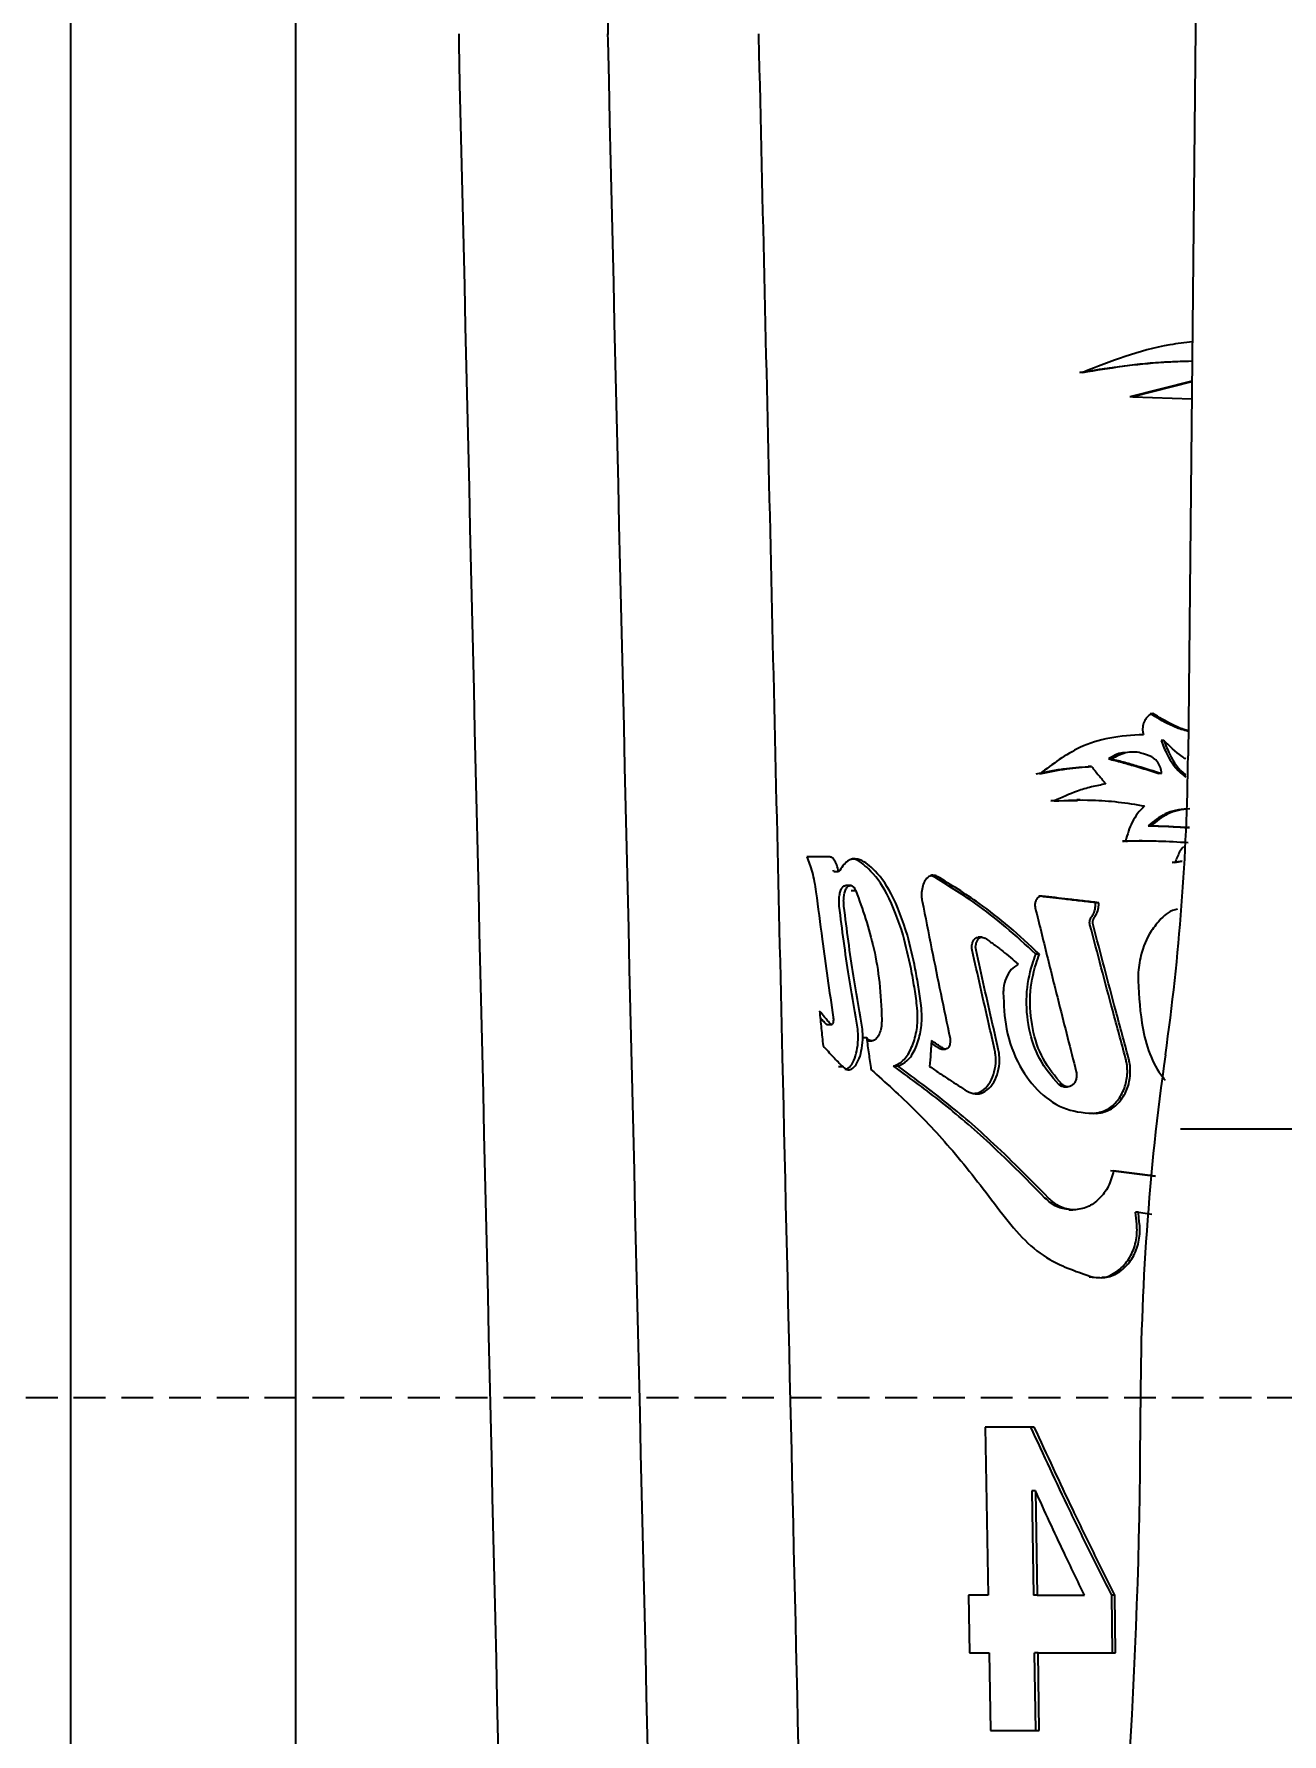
# Model space of a CAD drawing. Header units: millimetres. Extents: x 8 to 832, y 8 to 585.
# Drawn here: x 583.8 to 633.6, y 230 to 297.8 of the extents above; entities that cross this region are included whole.
import ezdxf

# ---------------------------------------------------------------- set-up
doc = ezdxf.new("R2010")
doc.units = ezdxf.units.MM
doc.linetypes.add('CENTERX2', pattern=[20.32, 12.7, -2.54, 2.54, -2.54])
doc.linetypes.add('HIDDEN', pattern=[1.905, 1.27, -0.635])
for name, color, linetype in [('CENTERLINE', 4, 'CENTERX2'), ('DIMENSIONS', 2, 'Continuous'), ('HIDDEN', 3, 'HIDDEN')]:
    doc.layers.add(name, color=color, linetype=linetype)
doc.layers.add('OUTLINE', color=7, linetype='Continuous', lineweight=25)
doc.styles.add('SLDTEXTSTYLE0', font='TXT', dxfattribs={"width": 0.75})
doc.dimstyles.new('SLDDIMSTYLE0', dxfattribs={"dimtxt": 3.5, "dimasz": 2, "dimexe": 0, "dimexo": 0.0625, "dimgap": 0.875, "dimtad": 1, "dimrnd": 1e-09, "dimzin": 12, "dimdsep": 46, "dimtxsty": 'SLDTEXTSTYLE0', "dimsah": 1, "dimcen": 0.09, "dimadec": 0, "dimazin": 3, "dimtfac": 1, "dimtofl": 0, "dimtmove": 0, "dimatfit": 3, "dimfxl": 0, "dimfrac": 2, "dimtolj": 1, "dimtzin": 12, "dimarcsym": 0})

# ---------------------------------------------------------------- blocks, each defined once
blk = doc.blocks.new('_D_13')
at = {"layer": 'DIMENSIONS'}
for p, q in [((583.772, 148.122), (583.772, 69.681)), ((647.272, 122.409), (647.272, 69.681)), ((647.272, 71.681), (583.772, 71.681))]:
    blk.add_line(p, q, dxfattribs=at)
for points in [[(583.772, 71.681), (585.772, 71.181), (585.772, 72.181)], [(647.272, 71.681), (645.272, 72.181), (645.272, 71.181)]]:
    blk.add_solid(points, dxfattribs=at)
at = {"layer": 'DIMENSIONS', "insert": (610.998, 76.193), "char_height": 3.5, "attachment_point": 1, "style": 'SLDTEXTSTYLE0'}
blk.add_mtext('63,5', dxfattribs=at)
blk = doc.blocks.new('SW_CENTERMARKSYMBOL_3')
at = {"layer": 'CENTERLINE', "color": 0}
for p, q in [((0, 5), (0, 18.4)), ((0, 0), (0, 2.5)), ((-5, 0), (-18.4, 0)), ((0, 0), (-2.5, 0)), ((0, 0), (0, -2.5)), ((0, 0), (2.5, 0)), ((5, 0), (18.4, 0)), ((0, -5), (0, -18.4))]:
    blk.add_line(p, q, dxfattribs=at)

msp = doc.modelspace()

# ---------------------------------------------------------------- linework, layer by layer
at = {"layer": 'HIDDEN'}
msp.add_line((457.772, 243.412), (709.247, 243.412), dxfattribs=at)
at = {"layer": 'OUTLINE'}
for p, q in [((585.297, 145.863), (585.297, 408.812)), ((594.272, 204.951), (594.272, 339.724)), ((630.372, 317.012), (629.872, 269.012)), ((600.788, 297.418), (600.783, 297.812)), ((606.711, 297.812), (606.714, 297.556)), ((612.749, 297.696), (612.748, 297.812)), ((625.678, 284.31), (625.552, 284.31)), ((630.028, 283.956), (627.548, 283.338)), ((630.028, 283.93), (627.663, 283.338)), ((627.663, 283.338), (627.548, 283.338)), ((627.663, 283.338), (630.021, 283.249)), ((628.904, 269.626), (628.795, 269.626)), ((626.824, 268.888), (626.703, 268.888)), ((627.666, 269.155), (627.545, 269.155)), ((626.017, 268.584), (625.891, 268.584)), ((628.815, 268.305), (628.706, 268.305)), ((624.398, 267.209), (625.447, 267.233)), ((624.532, 267.209), (624.398, 267.209)), ((625.571, 267.252), (625.437, 267.252)), ((628.391, 266.216), (628.279, 266.216)), ((629.93, 266.149), (629.827, 266.149)), ((627.378, 265.609), (627.261, 265.609)), ((628.04, 265.619), (627.923, 265.619)), ((615.577, 264.978), (615.39, 264.978)), ((629.243, 264.758), (629.638, 264.826)), ((629.35, 264.758), (629.243, 264.758)), ((629.35, 264.758), (629.636, 264.807)), ((615.744, 264.38), (615.724, 264.454)), ((615.93, 264.38), (615.744, 264.38)), ((619.702, 264.199), (619.62, 264.221)), ((616.424, 263.84), (616.221, 263.84)), ((616.617, 263.621), (616.435, 263.621)), ((624.056, 263.412), (623.918, 263.412)), ((626.31, 263.149), (626.185, 263.149)), ((621.655, 261.768), (621.492, 261.768)), ((623.938, 261.096), (623.8, 261.096)), ((615.455, 258.287), (615.652, 258.287)), ((617.044, 257.763), (616.864, 257.763)), ((617.061, 257.64), (617.252, 257.64)), ((620.028, 257.308), (620.199, 257.308)), ((616.104, 256.597), (615.919, 256.597)), ((618.296, 256.624), (618.123, 256.624)), ((624.845, 255.899), (624.711, 255.899)), ((624.92, 255.805), (625.064, 255.805)), ((626.219, 254.736), (626.094, 254.736)), ((628.572, 252.229), (626.779, 252.449)), ((628.573, 252.243), (626.901, 252.449)), ((625.121, 250.899), (625.278, 250.899)), ((627.888, 250.804), (627.772, 250.804)), ((627.888, 250.804), (628.421, 250.718)), ((626.06, 248.212), (625.932, 248.212)), ((623.737, 242.228), (621.772, 242.228)), ((621.772, 242.228), (621.892, 235.513)), ((623.637, 239.688), (623.706, 235.513)), ((623.779, 239.688), (623.637, 239.688)), ((623.779, 239.688), (623.847, 235.513)), ((621.892, 235.513), (621.113, 235.513)), ((621.113, 235.513), (621.155, 233.213)), ((623.847, 235.513), (623.706, 235.513)), ((623.847, 235.513), (625.736, 235.513)), ((626.859, 233.213), (626.827, 235.513)), ((626.949, 235.513), (626.827, 235.513)), ((626.982, 233.213), (626.949, 235.513)), ((621.155, 233.213), (621.933, 233.213)), ((621.933, 233.213), (621.988, 230.113)), ((623.794, 230.113), (623.744, 233.213)), ((623.885, 233.213), (623.744, 233.213)), ((623.936, 230.113), (623.885, 233.213)), ((623.885, 233.213), (626.982, 233.213)), ((621.988, 230.113), (623.936, 230.113))]:
    msp.add_line(p, q, dxfattribs=at)
at = {"layer": 'OUTLINE', "flags": 128}
for points in [[(627.822, 250.327), (627.809, 250.446), (627.797, 250.566), (627.772, 250.804)], [(627.938, 250.327), (627.925, 250.446), (627.913, 250.566), (627.888, 250.804)]]:
    msp.add_lwpolyline(points, dxfattribs=at)
at = {"layer": 'OUTLINE'}
for centre, radius, start, end in [((538.226, 269.966), 91.652, 351.91489, 359.40319), ((727.972, 243.012), 100, 171.91489, 180), ((403.472, 243.012), 224.5, 352.84733, 0)]:
    msp.add_arc(centre, radius, start, end, dxfattribs=at)
for centre, major_axis, ratio, start_param, end_param in [((11455.547, 277.337), (0, 40488.411), 0.267949, 1.570105, 1.570291), ((-10250.496, 277.337), (-1011.064, 40487.506), 0.267866, 4.703649, 4.706196), ((11458.933, 277.337), (-1011.064, 40487.506), 0.267866, 1.563608, 1.566154)]:
    msp.add_ellipse(centre, major_axis=major_axis, ratio=ratio, start_param=start_param, end_param=end_param, dxfattribs=at)
for points, knots in [([(615.147, 194.213), (614.662, 215.139), (613.863, 249.633), (613.063, 284.128), (612.749, 297.696)], [0, 0, 0, 0, 0.606652, 1, 1, 1, 1]), ([(630.044, 285.535), (629.744, 285.497), (628.146, 285.291), (626.784, 284.749), (625.678, 284.31)], [0, 0, 0, 0, 0.188294, 1, 1, 1, 1]), ([(625.552, 284.31), (626.597, 284.479), (628.017, 284.708), (629.614, 284.756), (630.036, 284.768)], [0, 0, 0, 0, 0.73549, 1, 1, 1, 1]), ([(625.678, 284.31), (626.722, 284.48), (628.104, 284.706), (629.657, 284.753), (630.036, 284.765)], [0, 0, 0, 0, 0.755789, 1, 1, 1, 1]), ([(628.466, 270.705), (628.402, 270.673), (628.275, 270.609), (628.135, 270.425), (628.06, 270.206), (628.052, 270.007), (628.078, 269.893), (628.088, 269.852)], [0, 0, 0, 0, 0.229743, 0.459953, 0.676739, 0.881134, 1, 1, 1, 1]), ([(629.882, 269.982), (629.788, 270.008), (629.531, 270.079), (629.008, 270.295), (628.609, 270.545), (628.355, 270.705)], [0, 0, 0, 0, 0.17405, 0.473318, 1, 1, 1, 1]), ([(629.883, 270.012), (629.822, 270.029), (629.599, 270.092), (629.113, 270.297), (628.717, 270.546), (628.466, 270.705)], [0, 0, 0, 0, 0.120105, 0.441149, 1, 1, 1, 1]), ([(628.088, 269.852), (627.635, 269.826), (626.755, 269.776), (625.32, 269.322), (624.469, 268.681), (623.954, 268.293)], [0, 0, 0, 0, 0.29492, 0.573277, 1, 1, 1, 1]), ([(628.795, 269.626), (628.869, 269.437), (629.071, 268.92), (629.433, 268.424), (629.737, 268.195), (629.779, 268.164)], [0, 0, 0, 0, 0.330504, 0.907977, 1, 1, 1, 1]), ([(628.904, 269.626), (628.977, 269.438), (629.179, 268.921), (629.506, 268.456), (629.771, 268.25), (629.777, 268.245)], [0, 0, 0, 0, 0.359264, 0.986681, 1, 1, 1, 1]), ([(629.788, 268.884), (629.735, 268.918), (629.415, 269.125), (629.137, 269.398), (628.904, 269.626)], [0, 0, 0, 0, 0.163963, 1, 1, 1, 1]), ([(627.376, 269.124), (627.337, 269.126), (627.096, 269.135), (626.882, 269.001), (626.703, 268.888)], [0, 0, 0, 0, 0.16237, 1, 1, 1, 1]), ([(626.703, 268.888), (626.876, 268.844), (627.223, 268.756), (627.889, 268.569), (628.386, 268.408), (628.706, 268.305)], [0, 0, 0, 0, 0.263585, 0.527173, 1, 1, 1, 1]), ([(628.421, 268.965), (628.279, 269.026), (627.94, 269.17), (627.37, 269.175), (627.004, 268.983), (626.824, 268.888)], [0, 0, 0, 0, 0.2665393, 0.6377301, 1, 1, 1, 1]), ([(626.824, 268.888), (626.997, 268.844), (627.344, 268.756), (628.006, 268.568), (628.499, 268.407), (628.815, 268.305)], [0, 0, 0, 0, 0.265056, 0.530118, 1, 1, 1, 1]), ([(628.815, 268.305), (628.804, 268.386), (628.784, 268.549), (628.667, 268.764), (628.537, 268.898), (628.447, 268.95), (628.421, 268.965)], [0, 0, 0, 0, 0.288237, 0.576454, 0.876743, 1, 1, 1, 1]), ([(623.816, 268.293), (623.993, 268.331), (624.345, 268.407), (625.031, 268.515), (625.556, 268.557), (625.891, 268.584)], [0, 0, 0, 0, 0.26467, 0.52934, 1, 1, 1, 1]), ([(623.954, 268.293), (624.13, 268.331), (624.483, 268.407), (625.165, 268.516), (625.685, 268.558), (626.017, 268.584)], [0, 0, 0, 0, 0.266215, 0.532432, 1, 1, 1, 1]), ([(626.017, 268.584), (626.066, 268.524), (626.164, 268.405), (626.354, 268.173), (626.496, 268.001), (626.589, 267.889)], [0, 0, 0, 0, 0.258053, 0.516102, 1, 1, 1, 1]), ([(626.589, 267.889), (626.396, 267.851), (626.011, 267.775), (625.314, 267.569), (624.836, 267.349), (624.532, 267.209)], [0, 0, 0, 0, 0.267238, 0.534476, 1, 1, 1, 1]), ([(624.532, 267.209), (625.034, 267.234), (625.861, 267.274), (627.078, 267.182), (627.783, 267.069), (628.137, 267.013)], [0, 0, 0, 0, 0.435081, 0.716816, 1, 1, 1, 1]), ([(628.137, 267.013), (628.041, 266.914), (627.855, 266.722), (627.565, 266.268), (627.452, 265.87), (627.378, 265.609)], [0, 0, 0, 0, 0.2686916, 0.5188808, 1, 1, 1, 1]), ([(629.834, 266.889), (629.679, 266.876), (629.38, 266.851), (628.833, 266.668), (628.498, 266.395), (628.279, 266.216)], [0, 0, 0, 0, 0.271467, 0.524051, 1, 1, 1, 1]), ([(629.936, 266.889), (629.782, 266.876), (629.484, 266.851), (628.94, 266.667), (628.608, 266.395), (628.391, 266.216)], [0, 0, 0, 0, 0.272872, 0.524157, 1, 1, 1, 1]), ([(628.279, 266.216), (628.414, 266.214), (628.683, 266.209), (629.197, 266.19), (629.581, 266.165), (629.827, 266.149)], [0, 0, 0, 0, 0.264513, 0.529031, 1, 1, 1, 1]), ([(628.391, 266.216), (628.525, 266.214), (628.794, 266.209), (629.306, 266.19), (629.687, 266.165), (629.93, 266.149)], [0, 0, 0, 0, 0.2660775, 0.5321576, 1, 1, 1, 1]), ([(627.261, 265.609), (627.475, 265.615), (627.694, 265.621), (627.919, 265.619), (627.924, 265.618)], [0, 0, 0, 0, 0.977533, 1, 1, 1, 1]), ([(627.378, 265.609), (627.594, 265.613), (628.025, 265.622), (628.851, 265.612), (629.473, 265.576), (629.87, 265.552)], [0, 0, 0, 0, 0.2661761, 0.5323509, 1, 1, 1, 1]), ([(629.693, 265.382), (629.692, 265.381), (629.63, 265.322), (629.495, 265.126), (629.406, 264.901), (629.35, 264.758)], [0, 0, 0, 0, 0.006277, 0.371384, 1, 1, 1, 1]), ([(615.577, 264.978), (615.486, 264.978), (615.302, 264.978), (614.986, 264.978), (614.784, 264.978), (614.655, 264.978)], [0, 0, 0, 0, 0.26636, 0.532721, 1, 1, 1, 1]), ([(614.655, 264.978), (614.695, 264.886), (614.807, 264.63), (614.938, 264.138), (615.001, 263.718), (615.022, 263.578)], [0, 0, 0, 0, 0.270919, 0.757066, 1, 1, 1, 1]), ([(615.93, 264.38), (615.907, 264.476), (615.863, 264.669), (615.758, 264.869), (615.659, 264.966), (615.599, 264.975), (615.577, 264.978)], [0, 0, 0, 0, 0.278645, 0.556908, 0.845249, 1, 1, 1, 1]), ([(617.017, 264.74), (616.911, 264.801), (616.658, 264.946), (616.265, 264.869), (616.041, 264.543), (615.93, 264.38)], [0, 0, 0, 0, 0.262767, 0.632092, 1, 1, 1, 1]), ([(616.838, 264.74), (616.73, 264.816), (616.59, 264.915), (616.46, 264.878), (616.429, 264.869)], [0, 0, 0, 0, 0.7627452, 1, 1, 1, 1]), ([(618.507, 261.855), (618.306, 262.439), (617.929, 263.536), (617.282, 264.377), (616.932, 264.663), (616.838, 264.74)], [0, 0, 0, 0, 0.453514, 0.852361, 1, 1, 1, 1]), ([(618.677, 261.855), (618.477, 262.44), (618.101, 263.539), (617.457, 264.379), (617.109, 264.665), (617.017, 264.74)], [0, 0, 0, 0, 0.455018, 0.855166, 1, 1, 1, 1]), ([(619.864, 264.199), (619.807, 264.222), (619.692, 264.266), (619.522, 264.205), (619.378, 264.056), (619.278, 263.831), (619.232, 263.569), (619.238, 263.357), (619.257, 263.244), (619.262, 263.215)], [0, 0, 0, 0, 0.165414, 0.330812, 0.495717, 0.654901, 0.805495, 0.949415, 1, 1, 1, 1]), ([(623.8, 261.096), (623.398, 261.465), (622.596, 262.205), (621.204, 263.286), (620.262, 263.859), (619.702, 264.199)], [0, 0, 0, 0, 0.28849, 0.577078, 1, 1, 1, 1]), ([(623.938, 261.096), (623.538, 261.467), (622.737, 262.209), (621.353, 263.29), (620.418, 263.861), (619.864, 264.199)], [0, 0, 0, 0, 0.289851, 0.579801, 1, 1, 1, 1]), ([(615.022, 263.578), (615.105, 262.951), (615.255, 261.805), (615.486, 260.139), (615.637, 259.099), (615.713, 258.579)], [0, 0, 0, 0, 0.37594, 0.687965, 1, 1, 1, 1]), ([(615.957, 263.009), (615.951, 263.081), (615.94, 263.224), (615.958, 263.437), (616.002, 263.622), (616.07, 263.759), (616.147, 263.838), (616.201, 263.832), (616.223, 263.83)], [0, 0, 0, 0, 0.170053, 0.340174, 0.509694, 0.686751, 0.874004, 1, 1, 1, 1]), ([(616.142, 263.009), (616.136, 263.081), (616.124, 263.225), (616.143, 263.44), (616.187, 263.624), (616.256, 263.764), (616.344, 263.842), (616.444, 263.844), (616.542, 263.77), (616.593, 263.668), (616.617, 263.621)], [0, 0, 0, 0, 0.118866, 0.237781, 0.356191, 0.479426, 0.609066, 0.74456, 0.882686, 1, 1, 1, 1]), ([(616.617, 263.621), (616.881, 262.886), (617.28, 261.776), (617.584, 259.948), (617.628, 258.986), (617.651, 258.495)], [0, 0, 0, 0, 0.489533, 0.739571, 1, 1, 1, 1]), ([(619.262, 263.215), (619.388, 262.579), (619.631, 261.348), (620.002, 259.52), (620.25, 258.327), (620.373, 257.731)], [0, 0, 0, 0, 0.347578, 0.673785, 1, 1, 1, 1]), ([(624.056, 263.412), (624.023, 263.411), (623.957, 263.41), (623.867, 263.351), (623.8, 263.259), (623.764, 263.143), (623.759, 263.036), (623.77, 262.973), (623.775, 262.949)], [0, 0, 0, 0, 0.189033, 0.37825, 0.560916, 0.732978, 0.89609, 1, 1, 1, 1]), ([(626.185, 263.149), (625.979, 263.173), (625.566, 263.219), (624.827, 263.304), (624.309, 263.366), (623.987, 263.404)], [0, 0, 0, 0, 0.27338, 0.546758, 1, 1, 1, 1]), ([(626.31, 263.149), (626.103, 263.173), (625.69, 263.219), (624.933, 263.307), (624.397, 263.371), (624.056, 263.412)], [0, 0, 0, 0, 0.266532, 0.533065, 1, 1, 1, 1]), ([(616.661, 258.344), (616.551, 258.969), (616.36, 260.046), (616.132, 261.606), (616.015, 262.541), (615.957, 263.009)], [0, 0, 0, 0, 0.408083, 0.703849, 1, 1, 1, 1]), ([(616.842, 258.344), (616.732, 258.969), (616.542, 260.047), (616.315, 261.607), (616.199, 262.541), (616.142, 263.009)], [0, 0, 0, 0, 0.408308, 0.703964, 1, 1, 1, 1]), ([(623.775, 262.949), (623.931, 262.314), (624.242, 261.043), (624.784, 258.861), (625.177, 257.314), (625.408, 256.403)], [0, 0, 0, 0, 0.291259, 0.582518, 1, 1, 1, 1]), ([(625.957, 262.264), (625.951, 262.297), (625.939, 262.363), (625.955, 262.465), (625.984, 262.533), (626.007, 262.565), (626.012, 262.572)], [0, 0, 0, 0, 0.3036506, 0.6073954, 0.9119048, 1, 1, 1, 1]), ([(626.012, 262.572), (626.04, 262.615), (626.114, 262.726), (626.179, 262.928), (626.183, 263.084), (626.185, 263.149)], [0, 0, 0, 0, 0.26798, 0.690201, 1, 1, 1, 1]), ([(626.083, 262.264), (626.077, 262.297), (626.065, 262.364), (626.081, 262.466), (626.11, 262.534), (626.133, 262.566), (626.137, 262.572)], [0, 0, 0, 0, 0.305593, 0.611265, 0.917722, 1, 1, 1, 1]), ([(626.137, 262.572), (626.166, 262.615), (626.239, 262.727), (626.303, 262.929), (626.308, 263.084), (626.31, 263.149)], [0, 0, 0, 0, 0.268269, 0.691885, 1, 1, 1, 1]), ([(628.79, 262.511), (628.655, 262.351), (628.304, 261.934), (627.97, 261.154), (627.905, 260.531), (627.877, 260.272)], [0, 0, 0, 0, 0.267648, 0.695766, 1, 1, 1, 1]), ([(629.448, 262.898), (629.319, 262.858), (629.075, 262.782), (628.881, 262.598), (628.79, 262.511)], [0, 0, 0, 0, 0.52964, 1, 1, 1, 1]), ([(619.055, 259.047), (619.022, 259.293), (618.955, 259.786), (618.785, 260.735), (618.617, 261.411), (618.507, 261.855)], [0, 0, 0, 0, 0.255467, 0.510934, 1, 1, 1, 1]), ([(619.222, 259.047), (619.189, 259.293), (619.122, 259.787), (618.953, 260.735), (618.786, 261.411), (618.677, 261.855)], [0, 0, 0, 0, 0.255614, 0.511231, 1, 1, 1, 1]), ([(627.38, 256.944), (627.208, 257.579), (626.882, 258.784), (626.408, 260.557), (626.108, 261.695), (625.957, 262.264)], [0, 0, 0, 0, 0.358125, 0.679058, 1, 1, 1, 1]), ([(627.498, 256.944), (627.327, 257.58), (627.003, 258.784), (626.531, 260.557), (626.232, 261.695), (626.083, 262.264)], [0, 0, 0, 0, 0.358319, 0.679157, 1, 1, 1, 1]), ([(621.257, 261.259), (621.25, 261.301), (621.238, 261.384), (621.253, 261.51), (621.293, 261.623), (621.357, 261.709), (621.427, 261.76), (621.475, 261.762), (621.493, 261.763)], [0, 0, 0, 0, 0.1723, 0.344587, 0.518217, 0.697063, 0.884773, 1, 1, 1, 1]), ([(622.152, 257.31), (622.076, 257.639), (621.887, 258.462), (621.588, 259.779), (621.367, 260.766), (621.257, 261.259)], [0, 0, 0, 0, 0.249995, 0.624994, 1, 1, 1, 1]), ([(621.411, 261.259), (621.404, 261.301), (621.391, 261.384), (621.407, 261.512), (621.447, 261.624), (621.511, 261.712), (621.593, 261.764), (621.686, 261.777), (621.746, 261.747), (621.776, 261.732)], [0, 0, 0, 0, 0.135684, 0.271364, 0.408084, 0.548433, 0.695006, 0.848297, 1, 1, 1, 1]), ([(622.301, 257.31), (622.225, 257.639), (622.037, 258.462), (621.74, 259.779), (621.52, 260.766), (621.411, 261.259)], [0, 0, 0, 0, 0.249994, 0.624994, 1, 1, 1, 1]), ([(621.776, 261.732), (621.893, 261.651), (622.127, 261.489), (622.567, 261.153), (622.888, 260.872), (623.092, 260.693)], [0, 0, 0, 0, 0.265261, 0.53052, 1, 1, 1, 1]), ([(623.092, 260.693), (622.996, 260.631), (622.804, 260.507), (622.602, 260.161), (622.512, 259.826), (622.501, 259.623), (622.498, 259.564)], [0, 0, 0, 0, 0.299103, 0.598739, 0.88364, 1, 1, 1, 1]), ([(624.711, 255.899), (624.436, 256.217), (623.909, 256.827), (623.489, 258.107), (623.372, 259.439), (623.568, 260.444), (623.752, 260.963), (623.8, 261.096)], [0, 0, 0, 0, 0.2469505, 0.4730759, 0.6995394, 0.9229193, 1, 1, 1, 1]), ([(624.845, 255.899), (624.57, 256.218), (624.044, 256.832), (623.628, 258.117), (623.513, 259.455), (623.712, 260.455), (623.893, 260.969), (623.938, 261.096)], [0, 0, 0, 0, 0.247264, 0.474405, 0.701858, 0.926743, 1, 1, 1, 1]), ([(627.877, 260.272), (627.903, 259.633), (627.958, 258.249), (628.399, 256.763), (628.897, 256.146), (628.954, 256.074)], [0, 0, 0, 0, 0.431749, 0.934252, 1, 1, 1, 1]), ([(622.498, 259.564), (622.519, 259.076), (622.563, 258.03), (623.095, 256.612), (623.934, 255.513), (624.997, 254.814), (625.812, 254.762), (626.219, 254.736)], [0, 0, 0, 0, 0.186438, 0.399602, 0.595375, 0.797622, 1, 1, 1, 1]), ([(615.615, 258.302), (615.573, 258.349), (615.49, 258.442), (615.338, 258.617), (615.233, 258.746), (615.165, 258.828)], [0, 0, 0, 0, 0.2651697, 0.5303402, 1, 1, 1, 1]), ([(615.165, 258.828), (615.177, 258.712), (615.201, 258.48), (615.248, 258.019), (615.284, 257.673), (615.308, 257.444)], [0, 0, 0, 0, 0.251139, 0.502275, 1, 1, 1, 1]), ([(615.426, 258.302), (615.385, 258.348), (615.305, 258.437), (615.228, 258.525), (615.192, 258.567)], [0, 0, 0, 0, 0.523515, 1, 1, 1, 1]), ([(615.713, 258.579), (615.715, 258.556), (615.72, 258.509), (615.717, 258.437), (615.707, 258.373), (615.689, 258.322), (615.666, 258.291), (615.64, 258.282), (615.623, 258.296), (615.615, 258.302)], [0, 0, 0, 0, 0.139029, 0.278119, 0.416558, 0.557445, 0.704758, 0.858092, 1, 1, 1, 1]), ([(617.651, 258.495), (617.648, 258.402), (617.643, 258.216), (617.58, 257.968), (617.484, 257.774), (617.359, 257.653), (617.218, 257.626), (617.111, 257.684), (617.056, 257.748), (617.044, 257.763)], [0, 0, 0, 0, 0.149249, 0.298395, 0.450791, 0.610663, 0.777583, 0.949029, 1, 1, 1, 1]), ([(618.123, 256.624), (618.25, 256.682), (618.504, 256.798), (618.825, 257.274), (619.033, 257.897), (619.101, 258.522), (619.068, 258.9), (619.055, 259.047)], [0, 0, 0, 0, 0.224892, 0.450078, 0.665985, 0.869909, 1, 1, 1, 1]), ([(618.296, 256.624), (618.421, 256.681), (618.673, 256.797), (618.991, 257.269), (619.198, 257.889), (619.268, 258.516), (619.235, 258.896), (619.222, 259.047)], [0, 0, 0, 0, 0.223253, 0.446764, 0.662103, 0.866766, 1, 1, 1, 1]), ([(615.462, 258.291), (615.459, 258.289), (615.447, 258.284), (615.435, 258.294), (615.426, 258.302)], [0, 0, 0, 0, 0.294038, 1, 1, 1, 1]), ([(616.104, 256.597), (616.167, 256.547), (616.293, 256.448), (616.497, 256.517), (616.681, 256.742), (616.82, 257.107), (616.893, 257.552), (616.896, 257.983), (616.859, 258.236), (616.842, 258.344)], [0, 0, 0, 0, 0.155372, 0.310749, 0.465676, 0.61689, 0.760939, 0.89835, 1, 1, 1, 1]), ([(616.181, 256.505), (616.225, 256.512), (616.337, 256.529), (616.502, 256.751), (616.641, 257.115), (616.712, 257.563), (616.715, 257.991), (616.677, 258.239), (616.661, 258.344)], [0, 0, 0, 0, 0.130678, 0.328428, 0.520738, 0.702806, 0.875499, 1, 1, 1, 1]), ([(617.044, 257.763), (617.058, 257.657), (617.088, 257.444), (617.146, 257.02), (617.191, 256.703), (617.22, 256.492)], [0, 0, 0, 0, 0.251149, 0.5023, 1, 1, 1, 1]), ([(615.308, 257.444), (615.373, 257.369), (615.503, 257.219), (615.764, 256.936), (615.972, 256.729), (616.104, 256.597)], [0, 0, 0, 0, 0.2656173, 0.5312341, 1, 1, 1, 1]), ([(619.634, 257.651), (619.628, 257.565), (619.616, 257.392), (619.592, 257.047), (619.573, 256.788), (619.561, 256.616)], [0, 0, 0, 0, 0.250383, 0.500758, 1, 1, 1, 1]), ([(619.943, 257.332), (619.901, 257.36), (619.816, 257.416), (619.711, 257.487), (619.648, 257.53), (619.627, 257.544)], [0, 0, 0, 0, 0.396573, 0.793131, 1, 1, 1, 1]), ([(620.105, 257.332), (620.063, 257.361), (619.978, 257.417), (619.821, 257.523), (619.707, 257.601), (619.634, 257.651)], [0, 0, 0, 0, 0.265132, 0.530268, 1, 1, 1, 1]), ([(620.036, 257.313), (620.025, 257.311), (619.993, 257.304), (619.963, 257.321), (619.943, 257.332)], [0, 0, 0, 0, 0.359255, 1, 1, 1, 1]), ([(620.373, 257.731), (620.378, 257.696), (620.388, 257.626), (620.376, 257.519), (620.345, 257.426), (620.295, 257.353), (620.232, 257.311), (620.165, 257.302), (620.124, 257.323), (620.105, 257.332)], [0, 0, 0, 0, 0.139754, 0.279514, 0.419637, 0.562888, 0.712498, 0.868544, 1, 1, 1, 1]), ([(621.061, 255.626), (621.166, 255.579), (621.376, 255.484), (621.709, 255.559), (622.007, 255.79), (622.232, 256.16), (622.349, 256.608), (622.358, 257.008), (622.315, 257.232), (622.301, 257.31)], [0, 0, 0, 0, 0.1596162, 0.3191898, 0.4791019, 0.6349022, 0.7834024, 0.9250803, 1, 1, 1, 1]), ([(621.326, 255.54), (621.403, 255.549), (621.591, 255.57), (621.861, 255.799), (622.086, 256.167), (622.202, 256.619), (622.208, 257.015), (622.166, 257.236), (622.152, 257.31)], [0, 0, 0, 0, 0.141724, 0.345754, 0.543792, 0.731382, 0.909357, 1, 1, 1, 1]), ([(617.22, 256.492), (617.796, 255.979), (618.885, 255.008), (620.712, 253.042), (621.884, 251.489), (622.476, 250.704)], [0, 0, 0, 0, 0.356514, 0.674677, 1, 1, 1, 1]), ([(624.162, 251.366), (623.383, 252.153), (621.934, 253.618), (619.875, 255.354), (618.71, 256.198), (618.123, 256.624)], [0, 0, 0, 0, 0.365445, 0.679913, 1, 1, 1, 1]), ([(624.299, 251.366), (623.522, 252.156), (622.081, 253.622), (620.033, 255.357), (618.878, 256.199), (618.296, 256.624)], [0, 0, 0, 0, 0.367117, 0.680761, 1, 1, 1, 1]), ([(619.561, 256.616), (619.689, 256.529), (619.943, 256.353), (620.438, 256.023), (620.819, 255.781), (621.061, 255.626)], [0, 0, 0, 0, 0.2655131, 0.5310252, 1, 1, 1, 1]), ([(626.094, 254.736), (626.259, 254.765), (626.589, 254.823), (627.02, 255.168), (627.326, 255.654), (627.466, 256.22), (627.448, 256.662), (627.392, 256.892), (627.38, 256.944)], [0, 0, 0, 0, 0.199623, 0.399478, 0.592325, 0.774862, 0.949014, 1, 1, 1, 1]), ([(626.219, 254.736), (626.383, 254.765), (626.71, 254.823), (627.137, 255.165), (627.441, 255.646), (627.582, 256.211), (627.567, 256.657), (627.511, 256.89), (627.498, 256.944)], [0, 0, 0, 0, 0.197992, 0.396187, 0.588222, 0.771152, 0.94656, 1, 1, 1, 1]), ([(624.93, 255.811), (624.919, 255.809), (624.864, 255.802), (624.786, 255.837), (624.73, 255.883), (624.711, 255.899)], [0, 0, 0, 0, 0.1490916, 0.7106025, 1, 1, 1, 1]), ([(625.408, 256.403), (625.416, 256.354), (625.434, 256.255), (625.41, 256.105), (625.353, 255.973), (625.264, 255.871), (625.151, 255.809), (625.024, 255.799), (624.918, 255.837), (624.863, 255.883), (624.845, 255.899)], [0, 0, 0, 0, 0.125768, 0.251579, 0.376602, 0.506014, 0.641122, 0.78231, 0.927006, 1, 1, 1, 1]), ([(626.901, 252.449), (626.841, 252.235), (626.721, 251.808), (626.34, 251.308), (625.858, 250.974), (625.307, 250.86), (624.752, 250.974), (624.448, 251.238), (624.299, 251.366)], [0, 0, 0, 0, 0.1599549, 0.3197308, 0.4845172, 0.6564301, 0.8329841, 1, 1, 1, 1]), ([(625.147, 250.907), (624.968, 250.928), (624.608, 250.971), (624.311, 251.234), (624.162, 251.366)], [0, 0, 0, 0, 0.497478, 1, 1, 1, 1]), ([(622.476, 250.704), (622.763, 250.347), (623.324, 249.649), (624.502, 248.737), (625.474, 248.41), (626.06, 248.212)], [0, 0, 0, 0, 0.2942842, 0.5748656, 1, 1, 1, 1]), ([(626.06, 248.212), (626.245, 248.193), (626.616, 248.153), (627.158, 248.397), (627.6, 248.836), (627.883, 249.425), (627.964, 249.949), (627.943, 250.246), (627.938, 250.327)], [0, 0, 0, 0, 0.1927, 0.385482, 0.575517, 0.758836, 0.934236, 1, 1, 1, 1]), ([(626.431, 248.205), (626.452, 248.205), (626.66, 248.198), (627.043, 248.413), (627.489, 248.841), (627.771, 249.438), (627.849, 249.959), (627.828, 250.25), (627.822, 250.327)], [0, 0, 0, 0, 0.025998, 0.26108, 0.492367, 0.714262, 0.925235, 1, 1, 1, 1]), ([(626.827, 235.513), (626.543, 236.08), (625.975, 237.214), (624.884, 239.452), (624.108, 241.123), (623.596, 242.228)], [0, 0, 0, 0, 0.253074, 0.506149, 1, 1, 1, 1]), ([(626.949, 235.513), (626.667, 236.081), (626.102, 237.216), (625.017, 239.455), (624.246, 241.125), (623.737, 242.228)], [0, 0, 0, 0, 0.253497, 0.506995, 1, 1, 1, 1]), ([(625.736, 235.513), (625.463, 236.081), (624.993, 237.06), (624.343, 238.452), (623.967, 239.276), (623.779, 239.688)], [0, 0, 0, 0, 0.407624, 0.70379, 1, 1, 1, 1])]:
    msp.add_open_spline(points, degree=3, knots=knots, dxfattribs=at)

# ---------------------------------------------------------------- block references
at = {"layer": 'CENTERLINE'}
msp.add_blockref('SW_CENTERMARKSYMBOL_3', (647.272, 254.112), dxfattribs=at)

# ---------------------------------------------------------------- dimensions: what is measured, and where the dimension line sits
at = {"layer": 'DIMENSIONS'}
dim = msp.add_linear_dim(base=(583.772, 74.457), p1=(647.272, 291.276), p2=(583.772, 291.276), dimstyle='SLDDIMSTYLE0', dxfattribs=at)
dim.commit()
dim.dimension.update_dxf_attribs({"geometry": '_D_13', "text_midpoint": (615.522, 74.457), "dimtype": 160})

doc.saveas('drawing.dxf')
